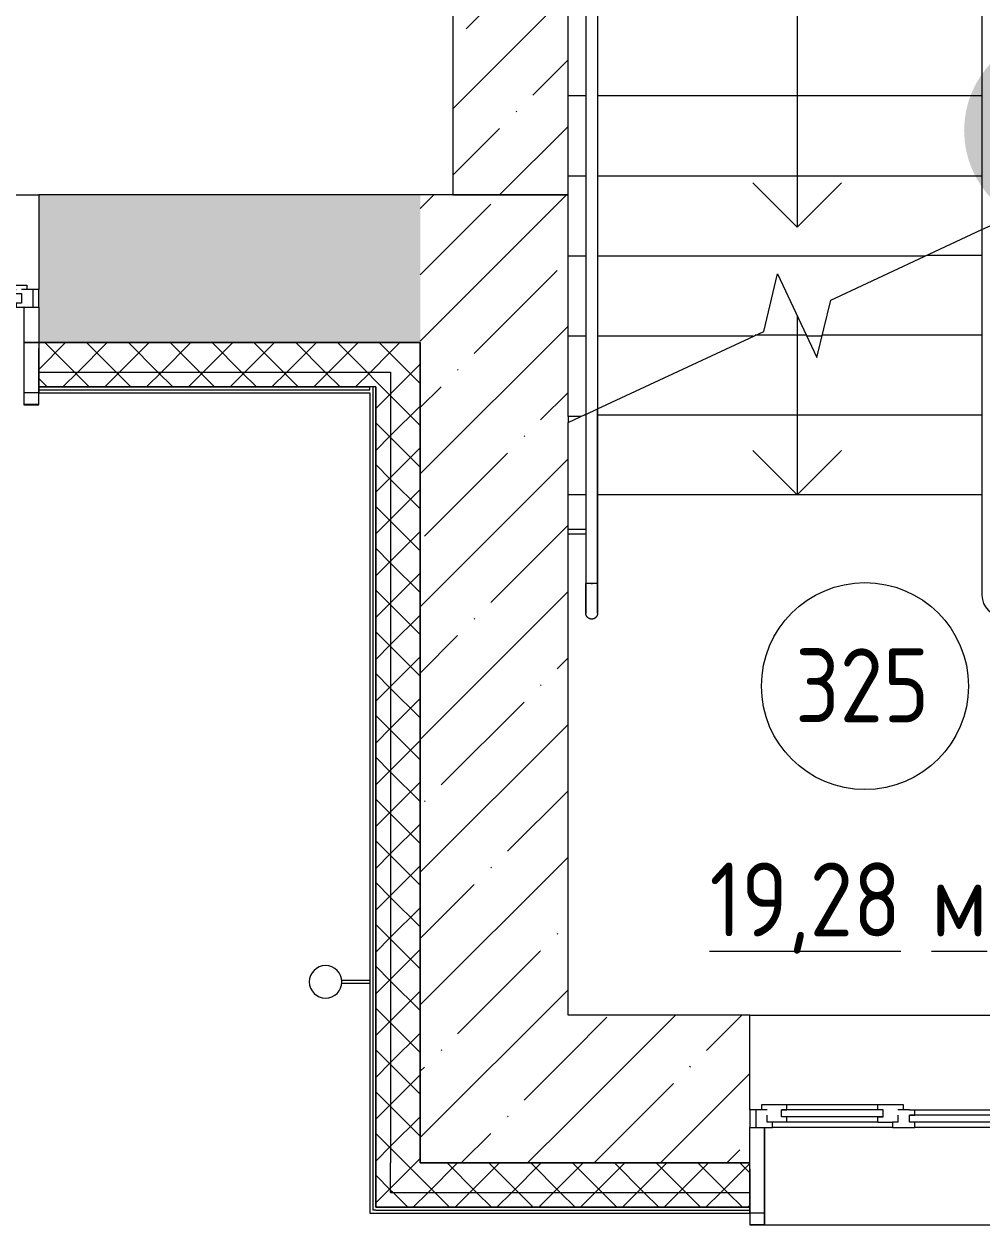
# Model space of a CAD drawing. Header units: millimetres. Extents: x -515342 to 330399, y -224905 to 507333.
# Drawn here: x -291080 to -287840, y 257760 to 261823 of the extents above; entities that cross this region are included whole.
import ezdxf

# ---------------------------------------------------------------- set-up
doc = ezdxf.new("R2010")
doc.units = ezdxf.units.MM
doc.layers.get('0').update_dxf_attribs({"lineweight": 0})
for name, color, linetype, lineweight in [('_ Окна', 7, 'Continuous', 0), ('Витраж', 7, 'Continuous', 0), ('Лестницы', 7, 'Continuous', 0), ('Марки помещений', 7, 'Continuous', 0), ('Обобщенные модели', 7, 'Continuous', 0), ('Ограждение', 7, 'Continuous', 0), ('Окна', 7, 'Continuous', 0), ('Стены внутренние', 7, 'Continuous', 0), ('Стены наружные', 7, 'Continuous', 0), ('Стены несущие', 7, 'Continuous', 0), ('Стены отделка', 7, 'Continuous', 0), ('Стены штриховка', 7, 'Continuous', 0), ('Стрелки вверх', 7, 'Continuous', 0), ('экспертиза ДУ', 1, 'Continuous', 0)]:
    doc.layers.add(name, color=color, linetype=linetype, lineweight=lineweight)
doc.styles.add('GOST Common_1', font='', dxfattribs={"width": 0.9, "height": 250})
doc.styles.get('GOST Common_1').set_extended_font_data('GOST Common')
pattern_1 = [(45, (0, 0), (-224.5064, 224.5064), []), (45, (224.5, 0), (-224.5064, 224.5064), [396.875, -79.375, 3.353, -76.022])]
pattern_2 = [(45, (0, 0), (-70.71068, 70.71068), []), (135, (0, 0), (-70.71068, -70.71068), [])]

# ---------------------------------------------------------------- blocks, each defined once
blk = doc.blocks.new('ОкноРехау_3фр__ - ЛК_1570х1820-9694719-О_АР_П_3__6_750_План 3 этажа')
at = {"layer": '_ Окна'}
for p, q in [((-729, 130), (-805, 130)), ((-805, 130), (-805, 70)), ((-785, 70), (-785, 130)), ((-729, 112), (-729, 130)), ((-247, 130), (-323, 130)), ((-323, 130), (-323, 112)), ((-247, 112), (-247, 130)), ((323, 130), (247, 130)), ((247, 130), (247, 112)), ((323, 112), (323, 130)), ((729, 130), (729, 112)), ((805, 130), (729, 130)), ((785, 70), (785, 130)), ((805, 70), (805, 130)), ((-747, 88), (-747, 112)), ((-747, 112), (-729, 112)), ((-680, 112), (-729, 112)), ((-698, 94), (-698, 70)), ((-680, 94), (-698, 94)), ((-698, 94), (-354, 94)), ((-680, 112), (-680, 94)), ((-372, 112), (-372, 94)), ((-372, 112), (-323, 112)), ((-372, 94), (-354, 94)), ((-354, 94), (-354, 70)), ((-323, 112), (-305, 112)), ((-305, 112), (-305, 88)), ((-265, 88), (-265, 112)), ((-265, 112), (-247, 112)), ((-265, 88), (265, 88)), ((-265, 88), (-247, 88)), ((-247, 112), (247, 112)), ((-247, 88), (-247, 70)), ((247, 112), (265, 112)), ((247, 88), (247, 70)), ((265, 88), (247, 88)), ((265, 112), (265, 88)), ((305, 88), (305, 112)), ((305, 112), (323, 112)), ((372, 112), (323, 112)), ((354, 94), (354, 70)), ((372, 94), (354, 94)), ((354, 94), (698, 94)), ((372, 112), (372, 94)), ((680, 112), (680, 94)), ((680, 112), (729, 112)), ((680, 94), (698, 94)), ((698, 94), (698, 70)), ((729, 112), (747, 112)), ((747, 112), (747, 88)), ((-805, 70), (-747, 70)), ((-765, 52), (-765, 70)), ((-680, 52), (-765, 52)), ((-698, 70), (-680, 70)), ((-698, 70), (-354, 70)), ((-680, 70), (-680, 52)), ((-372, 70), (-372, 52)), ((-354, 70), (-372, 70)), ((-287, 52), (-372, 52)), ((-305, 70), (-265, 70)), ((-287, 70), (-287, 52)), ((-247, 70), (-265, 70)), ((265, 70), (247, 70)), ((265, 70), (305, 70)), ((287, 52), (287, 70)), ((372, 52), (287, 52)), ((354, 70), (372, 70)), ((354, 70), (698, 70)), ((372, 70), (372, 52)), ((680, 70), (680, 52)), ((698, 70), (680, 70)), ((765, 52), (680, 52)), ((747, 70), (805, 70)), ((765, 70), (765, 52))]:
    blk.add_line(p, q, dxfattribs=at)
at = {"layer": 'Окна'}
for p, q in [((-729, 130), (-323, 130)), ((-247, 130), (247, 130)), ((323, 130), (729, 130)), ((-680, 112), (-372, 112)), ((372, 112), (680, 112)), ((-372, 52), (-680, 52)), ((247, 70), (-247, 70)), ((680, 52), (372, 52))]:
    blk.add_line(p, q, dxfattribs=at)
blk = doc.blocks.new('Окно_ПВХ_3Створки_1Фрамуга-верх - АР_Окно_ОП_1820_h_х1570_3ст2фр-в-V3-О_АР_П_3__6_750_План 3 этажа')
at = {"layer": '_ Окна'}
for p, q in [((-729, 130), (-805, 130)), ((-805, 130), (-805, 70)), ((-785, 70), (-785, 130)), ((-729, 116), (-729, 130)), ((-247, 130), (-323, 130)), ((-323, 130), (-323, 116)), ((-247, 116), (-247, 130)), ((323, 130), (247, 130)), ((247, 130), (247, 116)), ((323, 116), (323, 130)), ((729, 130), (729, 116)), ((805, 130), (729, 130)), ((785, 70), (785, 130)), ((805, 70), (805, 130)), ((-747, 84), (-747, 116)), ((-747, 116), (-729, 116)), ((-305, 84), (-747, 84)), ((-323, 116), (-729, 116)), ((-323, 116), (-305, 116)), ((-305, 116), (-305, 84)), ((-265, 84), (-265, 116)), ((-265, 116), (-247, 116)), ((265, 84), (-265, 84)), ((247, 116), (-247, 116)), ((247, 116), (265, 116)), ((265, 116), (265, 84)), ((305, 84), (305, 116)), ((305, 116), (323, 116)), ((747, 84), (305, 84)), ((729, 116), (323, 116)), ((729, 116), (747, 116)), ((747, 116), (747, 84)), ((-805, 70), (-747, 70)), ((-765, 56), (-765, 70)), ((-680, 56), (-765, 56)), ((-680, 70), (-680, 56)), ((-372, 70), (-372, 56)), ((-287, 56), (-372, 56)), ((-305, 70), (-265, 70)), ((-287, 70), (-287, 56)), ((265, 70), (305, 70)), ((287, 56), (287, 70)), ((372, 56), (287, 56)), ((372, 70), (372, 56)), ((680, 70), (680, 56)), ((765, 56), (680, 56)), ((747, 70), (805, 70)), ((765, 70), (765, 56))]:
    blk.add_line(p, q, dxfattribs=at)
at = {"layer": 'Окна'}
for p, q in [((-729, 130), (-323, 130)), ((-247, 130), (247, 130)), ((323, 130), (729, 130)), ((-305, 70), (-729, 70)), ((-372, 56), (-680, 56)), ((-348.5, -4), (-348.5, 56)), ((-328.5, 56), (-328.5, -4)), ((265, 70), (-265, 70)), ((729, 70), (305, 70)), ((328.5, -4), (328.5, 56)), ((348.5, 56), (348.5, -4)), ((680, 56), (372, 56)), ((-328.5, -4), (-348.5, -4)), ((348.5, -4), (328.5, -4))]:
    blk.add_line(p, q, dxfattribs=at)
blk = doc.blocks.new('Прямоугольный импост - АР_Откос_Металлический_50х330 Белый Левый-V18-О_АР_П_3__6_750_План 3 этажа')
at = {"layer": 'Витраж', "lineweight": 18}
for p, q in [((-50, 290), (-50, -40)), ((-49, 290), (-50, 290)), ((-49, -39), (-49, 290)), ((0, 150), (-1, 150)), ((-1, 150), (-1, -39)), ((0, -40), (0, 150)), ((-50, -40), (0, -40)), ((-1, -39), (-49, -39))]:
    blk.add_line(p, q, dxfattribs=at)
blk = doc.blocks.new('Прямоугольный импост - АР_Откос_Металлический_50х330 Белый Левый-9898756-О_АР_П_3__6_750_План 3 этажа')
at = {"layer": 'Витраж'}
blk.add_line((30162.6, 2265), (31672.6, 2265), dxfattribs=at)
blk = doc.blocks.new('Прямоугольный импост - АР_Откос_Металлический_50х330 Белый Правый-V10-О_АР_П_3__6_750_План 3 этажа')
at = {"layer": 'Витраж', "lineweight": 18}
for p, q in [((-50, -40), (-50, 290)), ((-49, 290), (-49, -39)), ((-1, -39), (-1, 150)), ((-1, 150), (0, 150)), ((0, 150), (0, -40)), ((0, -40), (-50, -40)), ((-49, -39), (-1, -39))]:
    blk.add_line(p, q, dxfattribs=at)
blk = doc.blocks.new('Влж_Водосточная труба_Хомут - Хомут-V26-О_АР_П_3__6_750_План 3 этажа')
at = {"layer": 'Обобщенные модели'}
for p, q in [((85155, 317.5), (85059.8, 317.5)), ((85059.8, 307.5), (85155, 307.5)), ((85155, 317.5), (85155, 307.5))]:
    blk.add_line(p, q, dxfattribs=at)
for start, end in [(90, 270), (270, 90)]:
    blk.add_arc((85005, 312.5), 55, start, end, dxfattribs=at)
blk.add_open_spline([(85059.8, 307.5), (85059.8, 307.5), (85059.8, 307.6), (85059.8, 307.8), (85059.8, 308.2), (85059.9, 308.6), (85059.9, 309.3), (85059.9, 310), (85060, 310.8), (85060, 311.7), (85060, 312.5), (85060, 313.3), (85060, 314), (85060, 314.8), (85059.9, 315.7), (85059.9, 316.5), (85059.8, 317.3), (85059.8, 317.5), (85059.8, 317.5)], degree=3, knots=[0, 0, 0, 0, 0.055556, 0.111111, 0.166667, 0.222222, 0.277778, 0.333333, 0.388889, 0.444444, 0.513889, 0.548611, 0.583333, 0.652778, 0.722222, 0.791667, 0.861111, 1, 1, 1, 1], dxfattribs=at)
blk = doc.blocks.new('СД_Люблино_Фасады_rvt-1-О_АР_П_3__6_750_План 3 этажа')
at = {"layer": 'Стены внутренние'}
h = blk.add_hatch(dxfattribs=at)
h.set_pattern_fill('FP_1', color=256, style=0, pattern_type=2)
h.set_pattern_definition(pattern_1)
h.paths.add_polyline_path([(85325, 2475), (85325, 2975), (84034.6, 2975), (84034.6, 2475), (84354.2, 2475)])
h.paths.add_polyline_path([(82424.6, 2475), (82424.6, 2975), (80024.6, 2975), (80024.6, 2475), (82310.6, 2475)])
h.paths.add_polyline_path([(77614.6, 2475), (77614.6, 2975), (76428.8, 2975), (76428.8, 2475), (77457.1, 2475)])
h.paths.add_polyline_path([(73880.8, 2475), (74018.8, 2475), (74018.8, 2975), (71654.3, 2975), (71654.3, 2475), (73625.3, 2475)])
h.paths.add_polyline_path([(70044.3, 2475), (70044.3, 2975), (68833.2, 2975), (68833.2, 2475), (69547.1, 2475)])
h.paths.add_polyline_path([(67223.2, 2475), (67223.2, 2975), (66055, 2975), (66055, 2475), (66983.7, 2475)])
h.paths.add_polyline_path([(64445, 2475), (64445, 2975), (63279.5, 2975), (63279.5, 2475), (64429.2, 2475)])
h.paths.add_polyline_path([(61669.5, 2475), (61669.5, 2975), (59270, 2975), (59270, 2475), (61619.2, 2475)])
h.paths.add_polyline_path([(56860, 2475), (56860, 2975), (55705, 2975), (55705, 2475), (56765.7, 2475)])
h.paths.add_polyline_path([(53295, 2475), (53295, 2975), (52107.5, 2975), (52107.5, 2475), (53189.4, 2475)])
h.paths.add_polyline_path([(49697.5, 2475), (49697.5, 2975), (48505, 2975), (48505, 2475), (49613.1, 2475)])
h.paths.add_polyline_path([(46036.8, 2475), (46095, 2475), (46095, 2975), (44880, 2975), (44880, 2475), (45525.9, 2475)])
h.paths.add_polyline_path([(42470, 2475), (42470, 2975), (40100.1, 2975), (40100.1, 2475), (42460.5, 2475)])
h.paths.add_polyline_path([(38490.1, 2475), (38490.1, 2975), (37284.2, 2975), (37284.2, 2475), (38373.4, 2475)])
h.paths.add_polyline_path([(35563.4, 2475), (35674.2, 2475), (35674.2, 2975), (34486.9, 2975), (34486.9, 2475), (35308, 2475)])
h.paths.add_polyline_path([(32753.5, 2475), (32876.9, 2475), (32876.9, 2975), (31722.6, 2975), (31722.6, 2475), (32242.6, 2475)])
h.paths.add_polyline_path([(29943.5, 2475), (30112.6, 2475), (30112.6, 2975), (27685.9, 2975), (27685.9, 2475), (29688.1, 2475)])
h.paths.add_polyline_path([(25275.9, 2475), (25275.9, 2975), (24073.4, 2975), (24073.4, 2475), (25090, 2475)])
h.paths.add_polyline_path([(21663.4, 2475), (21663.4, 2975), (19290.9, 2975), (19290.9, 2475), (21513.7, 2475)])
h.paths.add_polyline_path([(17680.9, 2475), (17680.9, 2975), (16335, 2975), (16335, 2475), (17426.5, 2475)])
h = blk.add_hatch(dxfattribs=at)
h.set_pattern_fill('FP_1', color=256, style=0, pattern_type=2)
h.set_pattern_definition(pattern_1)
h.paths.add_polyline_path([(85825, -300), (85825, 2975), (85325, 2975), (85325, -300), (85376, -300)])
h = blk.add_hatch(dxfattribs=at)
h.set_pattern_fill('FP_1', color=256, style=0, pattern_type=2)
h.set_pattern_definition(pattern_1)
h.paths.add_polyline_path([(101935, -300), (101935, 200), (97625.8, 200), (97625.8, -300), (99681.2, -300)])
h.paths.add_polyline_path([(95594, -300), (96015.8, -300), (96015.8, 200), (94822.5, 200), (94822.5, -300), (95083.1, -300)])
h.paths.add_polyline_path([(93212.5, -300), (93212.5, 200), (92023.2, 200), (92023.2, -300), (93039.5, -300)])
h.paths.add_polyline_path([(90413.2, -300), (90413.2, 200), (88050, 200), (88050, -300), (89974.1, -300)])
h.paths.add_polyline_path([(86397.8, -300), (86440, -300), (86440, 200), (85825, 200), (85825, -300)])
at = {"layer": 'Стены наружные'}
h = blk.add_hatch(dxfattribs=at)
h.set_pattern_fill('FP_5', color=256, style=0, pattern_type=2)
h.set_pattern_definition(pattern_2)
h.paths.add_polyline_path([(85225, 2374.9), (85225, 2474.9), (84034.6, 2474.9), (84034.6, 2374.9), (85175, 2374.9)])
h.paths.add_polyline_path([(82310.6, 2374.9), (82424.6, 2374.9), (82424.6, 2474.9), (80024.6, 2474.9), (80024.6, 2374.9), (81288.8, 2374.9)])
h = blk.add_hatch(dxfattribs=at)
h.set_pattern_fill('FP_5', color=256, style=0, pattern_type=2)
h.set_pattern_definition(pattern_2)
h.paths.add_polyline_path([(85225, -300), (85325, -300), (85325, 2474.9), (85225, 2474.9), (85225, 151.6)])
h = blk.add_hatch(dxfattribs=at)
h.set_pattern_fill('FP_5', color=256, style=0, pattern_type=2)
h.set_pattern_definition(pattern_2)
h.paths.add_polyline_path([(85165, 2324.9), (85175, 2324.9), (85175, 2374.9), (84034.6, 2374.9), (84034.6, 2324.9), (85155, 2324.9)])
h.paths.add_polyline_path([(82310.6, 2324.9), (82424.6, 2324.9), (82424.6, 2374.9), (80024.6, 2374.9), (80024.6, 2324.9), (81288.8, 2324.9)])
h = blk.add_hatch(dxfattribs=at)
h.set_pattern_fill('FP_5', color=256, style=0, pattern_type=2)
h.set_pattern_definition(pattern_2)
h.paths.add_polyline_path([(85225, -400), (85225, 2374.9), (85175, 2374.9), (85175, -400)])
h = blk.add_hatch(dxfattribs=at)
h.set_pattern_fill('FP_5', color=256, style=0, pattern_type=2)
h.set_pattern_definition(pattern_2)
h.paths.add_polyline_path([(101935, -400), (101935, -300), (97625.8, -300), (97625.8, -400), (99681.2, -400)])
h.paths.add_polyline_path([(96015.8, -400), (96015.8, -300), (94822.5, -300), (94822.5, -400), (95594, -400)])
h.paths.add_polyline_path([(93039.5, -400), (93212.5, -400), (93212.5, -300), (92023.2, -300), (92023.2, -400), (92528.6, -400)])
h.paths.add_polyline_path([(90413.2, -400), (90413.2, -300), (88050, -300), (88050, -400), (89974.1, -400)])
h.paths.add_polyline_path([(86440, -400), (86440, -300), (85225, -300), (85225, -400), (86397.8, -400)])
h = blk.add_hatch(dxfattribs=at)
h.set_pattern_fill('FP_5', color=256, style=0, pattern_type=2)
h.set_pattern_definition(pattern_2)
h.paths.add_polyline_path([(102035, -450), (102035, -400), (97625.8, -400), (97625.8, -450), (101935, -450)])
h.paths.add_polyline_path([(96015.8, -450), (96015.8, -400), (94822.5, -400), (94822.5, -450), (95594, -450)])
h.paths.add_polyline_path([(93039.5, -450), (93212.5, -450), (93212.5, -400), (92023.2, -400), (92023.2, -450), (92528.6, -450)])
h.paths.add_polyline_path([(90413.2, -450), (90413.2, -400), (88050, -400), (88050, -450), (89974.1, -450)])
h.paths.add_polyline_path([(86440, -450), (86440, -400), (85175, -400), (85175, -450), (86397.8, -450)])
at = {"layer": 'Стены внутренние'}
for p, q in [((82424.6, 2975), (84034.6, 2975)), ((84034.6, 2475), (83985.6, 2475)), ((84033.8, 2304.9), (83985.5, 2304.9)), ((86440, 200), (88050, 200)), ((86489.1, -470), (86440.8, -470))]:
    blk.add_line(p, q, dxfattribs=at)
at = {"layer": 'Стены наружные'}
blk.add_line((83985.6, 2474.9), (84034.6, 2474.9), dxfattribs=at)
at = {"layer": 'Стены несущие'}
for p, q in [((85325, 2975), (84034.6, 2975)), ((84034.6, 2975), (84034.6, 2655)), ((85825, 2975), (85325, 2975)), ((85825, 2225.5), (85825, 2975)), ((84034.6, 2595), (84034.6, 2475)), ((84034.6, 2475), (85325, 2475)), ((85325, 2475), (85325, -300)), ((85825, 200), (85825, 2204.5)), ((86440, 200), (85825, 200)), ((86440, -120), (86440, 200)), ((86440, -300), (86440, -180)), ((85325, -300), (85825, -300)), ((85825, -300), (86440, -300)), ((86440, -300), (85825, -300))]:
    blk.add_line(p, q, dxfattribs=at)
at = {"layer": 'Стены отделка', "lineweight": 9}
for p, q in [((85175, 2474.9), (84034.6, 2474.9)), ((84034.6, 2474.9), (84034.6, 2374.9)), ((85225, 2474.9), (85175, 2474.9)), ((85325, 2474.9), (85225, 2474.9)), ((85325, -300), (85325, 2474.9)), ((84034.6, 2374.9), (84034.6, 2324.9)), ((84034.6, 2324.9), (84034.6, 2314.9)), ((84034.6, 2314.9), (84034.6, 2304.9)), ((84034.6, 2304.9), (85155, 2304.9)), ((85155, 2304.9), (85155, 317.3)), ((85155, 307.7), (85155, -470)), ((85175, -300), (85175, -400)), ((85175, -450), (85175, -300)), ((85825, -300), (85325, -300)), ((86440, -400), (86440, -300)), ((85175, -400), (85175, -450)), ((86440, -450), (86440, -400)), ((85155, -470), (85165, -470)), ((85165, -470), (85175, -470)), ((85175, -470), (86440, -470)), ((86440, -460), (86440, -450)), ((86440, -470), (86440, -460))]:
    blk.add_line(p, q, dxfattribs=at)
at = {"layer": 'Стены штриховка'}
for p, q in [((84034.6, 2374.9), (85175, 2374.9)), ((85175, 2374.9), (85225, 2374.9)), ((85225, 2374.9), (85225, -300)), ((84034.6, 2324.9), (85155, 2324.9)), ((85155, 2324.9), (84034.6, 2324.9)), ((85165, 2324.9), (85155, 2324.9)), ((85155, 2314.9), (85155, 2324.9)), ((85175, 2324.9), (85165, 2324.9)), ((85165, 2324.9), (85165, -460)), ((85175, 2324.9), (85175, -300)), ((85175, -300), (85175, 2324.9)), ((84034.6, 2314.9), (85155, 2314.9)), ((85225, -400), (85225, -300)), ((85225, -400), (86440, -400)), ((85175, -460), (85165, -460)), ((85175, -450), (86440, -450)), ((86440, -450), (85175, -450)), ((85175, -460), (86440, -460))]:
    blk.add_line(p, q, dxfattribs=at)
at = {"layer": 'Витраж', "lineweight": 9}
for name, p in [('Прямоугольный импост - АР_Откос_Металлический_50х330 Белый Левый-V18-О_АР_П_3__6_750_План 3 этажа', (84034.6, 2304.9)), ('Прямоугольный импост - АР_Откос_Металлический_50х330 Белый Левый-9898756-О_АР_П_3__6_750_План 3 этажа', (56327.4, -2775))]:
    blk.add_blockref(name, p, dxfattribs=at)
at = {"layer": 'Витраж', "lineweight": 9, "extrusion": (0, 0, -1)}
blk.add_blockref('Прямоугольный импост - АР_Откос_Металлический_50х330 Белый Правый-V10-О_АР_П_3__6_750_План 3 этажа', (-86440, -470), dxfattribs=at)
at = {"layer": 'Обобщенные модели', "lineweight": 9}
blk.add_blockref('Влж_Водосточная труба_Хомут - Хомут-V26-О_АР_П_3__6_750_План 3 этажа', (0, 0), dxfattribs=at)
at = {"layer": 'Окна', "lineweight": 9, "rotation": 180}
for name, p in [('Окно_ПВХ_3Створки_1Фрамуга-верх - АР_Окно_ОП_1820_h_х1570_3ст2фр-в-V3-О_АР_П_3__6_750_План 3 этажа', (83229.6, 2725)), ('ОкноРехау_3фр__ - ЛК_1570х1820-9694719-О_АР_П_3__6_750_План 3 этажа', (87245, -50))]:
    blk.add_blockref(name, p, dxfattribs=at)
blk = doc.blocks.new('Тип перил - Перила_Внутренний_-V80-О_АР_П_3__6_750_План 3 этажа')
at = {"layer": 'Ограждение'}
for p, q in [((87505.1, 4969.7), (87295, 4969.7)), ((87505.1, 4929.7), (87505.1, 4969.7)), ((87505.1, 4929.7), (87295, 4929.7)), ((87225, 4899.7), (87225, 4831.3)), ((87265, 4899.7), (87265, 4831.3)), ((87225, 4831.3), (87225, 4809.2)), ((87225, 4809.2), (87225, 2857.3)), ((87265, 4831.3), (87265, 4809.2)), ((87265, 4809.2), (87265, 2875.9)), ((87225, 2857.3), (87265, 2875.9))]:
    blk.add_line(p, q, dxfattribs=at)
for radius in [70, 30]:
    blk.add_arc((87295, 4899.7), radius, 90, 180, dxfattribs=at)
blk = doc.blocks.new('Тип перил - Перила_Внутренний_-V84-О_АР_П_3__6_750_План 3 этажа')
at = {"layer": 'Ограждение'}
for p, q in [((85925, 5235.5), (85885, 5235.5)), ((85885, 5235.5), (85885, 4947.1)), ((85925, 5235.5), (85925, 4947.1)), ((85885, 4947.1), (85885, 4925)), ((85885, 4925), (85885, 2232.4)), ((85925, 4947.1), (85925, 4925)), ((85925, 4925), (85925, 2251.1)), ((85885, 2232.4), (85925, 2251.1))]:
    blk.add_line(p, q, dxfattribs=at)
blk = doc.blocks.new('Тип перил - Перила_Внутренний_-V87-О_АР_П_3__6_750_План 3 этажа')
at = {"layer": 'Ограждение'}
for p, q in [((87225, 2857.3), (87225, 1970.6)), ((87265, 2875.9), (87265, 1970.6)), ((87225, 1970.6), (87225, 1947.4)), ((87265, 1970.6), (87265, 1947.4)), ((87225, 1947.4), (87225, 1619.9)), ((87265, 1947.4), (87265, 1619.9)), ((87595, 1619.9), (87595, 1710.3)), ((87635, 1619.9), (87635, 1710.3)), ((87295, 1589.9), (87565, 1589.9)), ((87295, 1549.9), (87565, 1549.9))]:
    blk.add_line(p, q, dxfattribs=at)
for centre, radius, start, end in [((87295, 1619.9), 70, 180, 270), ((87295, 1619.9), 30, 180, 270), ((87565, 1619.9), 70, 270, 360), ((87565, 1619.9), 30, 270, 360)]:
    blk.add_arc(centre, radius, start, end, dxfattribs=at)
blk = doc.blocks.new('Тип перил - Перила_Внутренний_-10018787-О_АР_П_3__6_750_План 3 этажа')
at = {"layer": 'Ограждение'}
for p, q in [((85925, 1961.3), (85925, 2251.1)), ((85885, 2232.4), (85885, 1961.3)), ((85885, 1947.4), (85885, 1659.7)), ((85925, 1659.7), (85925, 1947.4)), ((85907.3, 1659.7), (85902.7, 1659.7))]:
    blk.add_line(p, q, dxfattribs=at)
at = {"layer": 'Ограждение', "flags": 128}
for points in [[(85885, 1961.3), (85885, 1960.2), (85885, 1959.1), (85885, 1958), (85885, 1956.9), (85885, 1955.7), (85885, 1954.6), (85885, 1953.4), (85885, 1952.2), (85885, 1951), (85885, 1949.8), (85885, 1948.6), (85885, 1947.4), (85885, 1947.4)], [(85925, 1947.4), (85925, 1948.6), (85925, 1949.8), (85925, 1951), (85925, 1952.2), (85925, 1953.3), (85925, 1954.5), (85925, 1955.7), (85925, 1956.8), (85925, 1958), (85925, 1959.1), (85925, 1960.2), (85925, 1961.2), (85925, 1961.3)]]:
    blk.add_lwpolyline(points, dxfattribs=at)
blk = doc.blocks.new('Тип перил - АР_Ограждение_Ограничение_Дуга D40_расстояние между поручнями 200-140673-О_АР_П_3__6_750_План 3 этажа')
at = {"layer": 'Ограждение'}
for p, q in [((0, 0), (0, 2.3)), ((0, -2.3), (0, 0))]:
    blk.add_line(p, q, dxfattribs=at)
at = {"layer": 'Ограждение', "flags": 128}
for points in [[(0, 20), (4, 20), (8, 20), (12, 20), (15.9, 20), (19.9, 20), (23.8, 20), (27.6, 20), (31.5, 20), (35.2, 20), (38.9, 20), (42.6, 20), (46.2, 20), (49.7, 20), (53.1, 20), (56.5, 20), (59.7, 20), (62.9, 20), (65.9, 20), (68.9, 20), (71.7, 20), (74.5, 20), (77.1, 20), (79.6, 20), (81.9, 20), (84.1, 20), (86.2, 20), (88.2, 20), (90, 20), (91.7, 20), (93.2, 20), (94.6, 20), (95.8, 20), (96.9, 20), (97.8, 20), (98.5, 20), (99.1, 20), (99.6, 20), (99.9, 20), (100, 20), (100, 20)], [(100, 20), (99.9, 20), (99.7, 20), (99.3, 20), (98.7, 20), (98, 20), (97.1, 20), (96.1, 20), (94.9, 20), (93.6, 20), (92.1, 20), (90.5, 20), (88.7, 20), (86.8, 20), (84.7, 20), (82.5, 20), (80.2, 20), (77.8, 20), (75.2, 20), (72.5, 20), (69.7, 20), (66.7, 20), (63.7, 20), (60.6, 20), (57.4, 20), (54, 20), (50.6, 20), (47.1, 20), (43.6, 20), (39.9, 20), (36.2, 20), (32.5, 20), (28.7, 20), (24.8, 20), (20.9, 20), (17, 20), (13, 20), (9.1, 20), (5.1, 20), (1.1, 20), (0, 20)], [(100, 20), (100.8, 20), (101.6, 19.9), (102.4, 19.9), (103.2, 19.7), (104, 19.6), (104.8, 19.4), (105.5, 19.2), (106.3, 19), (107, 18.7), (107.8, 18.4), (108.5, 18.1), (109.2, 17.7), (109.9, 17.4), (110.6, 16.9), (111.3, 16.5), (111.9, 16), (112.6, 15.6), (113.2, 15), (113.8, 14.5), (114.3, 13.9), (114.9, 13.3), (115.4, 12.7), (115.9, 12.1), (116.4, 11.5), (116.8, 10.8), (117.2, 10.1), (117.6, 9.4), (118, 8.7), (118.3, 8), (118.6, 7.2), (118.9, 6.5), (119.2, 5.7), (119.4, 5), (119.6, 4.2), (119.7, 3.4), (119.8, 2.6), (119.9, 1.8), (120, 1), (120, 0.2), (120, 0)], [(0, -20), (4, -20), (8, -20), (12, -20), (15.9, -20), (19.9, -20), (23.8, -20), (27.6, -20), (31.5, -20), (35.2, -20), (38.9, -20), (42.6, -20), (46.2, -20), (49.7, -20), (53.1, -20), (56.5, -20), (59.7, -20), (62.9, -20), (65.9, -20), (68.9, -20), (71.7, -20), (74.5, -20), (77.1, -20), (79.6, -20), (81.9, -20), (84.1, -20), (86.2, -20), (88.2, -20), (90, -20), (91.7, -20), (93.2, -20), (94.6, -20), (95.8, -20), (96.9, -20), (97.8, -20), (98.5, -20), (99.1, -20), (99.6, -20), (99.9, -20), (100, -20), (100, -20)], [(100, -20), (99.9, -20), (99.7, -20), (99.3, -20), (98.7, -20), (98, -20), (97.1, -20), (96.1, -20), (94.9, -20), (93.6, -20), (92.1, -20), (90.5, -20), (88.7, -20), (86.8, -20), (84.7, -20), (82.5, -20), (80.2, -20), (77.8, -20), (75.2, -20), (72.5, -20), (69.7, -20), (66.7, -20), (63.7, -20), (60.6, -20), (57.4, -20), (54, -20), (50.6, -20), (47.1, -20), (43.6, -20), (39.9, -20), (36.2, -20), (32.5, -20), (28.7, -20), (24.8, -20), (20.9, -20), (17, -20), (13, -20), (9.1, -20), (5.1, -20), (1.1, -20), (0, -20)], [(120, 0), (120, -0.8), (119.9, -1.6), (119.9, -2.4), (119.7, -3.2), (119.6, -4), (119.4, -4.8), (119.2, -5.5), (119, -6.3), (118.7, -7), (118.4, -7.8), (118.1, -8.5), (117.7, -9.2), (117.4, -9.9), (116.9, -10.6), (116.5, -11.3), (116, -11.9), (115.6, -12.6), (115, -13.2), (114.5, -13.8), (113.9, -14.3), (113.3, -14.9), (112.7, -15.4), (112.1, -15.9), (111.5, -16.4), (110.8, -16.8), (110.1, -17.2), (109.4, -17.6), (108.7, -18), (108, -18.3), (107.2, -18.6), (106.5, -18.9), (105.7, -19.2), (105, -19.4), (104.2, -19.6), (103.4, -19.7), (102.6, -19.8), (101.8, -19.9), (101, -20), (100.2, -20), (100, -20)]]:
    blk.add_lwpolyline(points, dxfattribs=at)
blk = doc.blocks.new('Тип перил - Перила_Внутренний_-V88-О_АР_П_3__6_750_План 3 этажа')
at = {"layer": 'Ограждение'}
for p, q in [((85925, 2251.1), (85925, 1970.6)), ((85885, 2232.4), (85885, 1970.6)), ((85885, 1970.6), (85885, 1947.4)), ((85925, 1970.6), (85925, 1947.4)), ((85885, 1947.4), (85885, 1659.7)), ((85925, 1947.4), (85925, 1659.7)), ((85925, 1659.7), (85885, 1659.7))]:
    blk.add_line(p, q, dxfattribs=at)
blk = doc.blocks.new('Элемент ограждения_Опора Г-образная - АР_Ограждение_Опора_D15 высота60 консоль80-V89-О_АР_П_3__6_750_План 3 этажа')
at = {"layer": 'Ограждение'}
for p, q in [((-7.5, 80), (-7.5, 20)), ((-7.5, 80), (-6.5, 80)), ((6.5, 80), (7.5, 80)), ((7.5, 20), (7.5, 80))]:
    blk.add_line(p, q, dxfattribs=at)
blk = doc.blocks.new('ASVP_Марка_Помещение_ДваЗначения - Номер Площадь-685795-О_АР_П_3__6_750_План 3 этажа')
at = {"layer": 'Марки помещений'}
blk.add_circle((0, 0), 3.5, dxfattribs=at)

msp = doc.modelspace()

# ---------------------------------------------------------------- hatches: boundary and pattern name
at = {"layer": 'Стены внутренние'}
h = msp.add_hatch(dxfattribs=at)
h.set_pattern_fill('FP_1', color=256, style=0, pattern_type=2)
h.set_pattern_definition([(45, (-375064.64, 258270.4), (-224.5064, 224.5064), []), (45, (-374840.13, 258270.4), (-224.5064, 224.5064), [396.875, -79.375, 3.353, -76.022])])
h.paths.add_polyline_path([(-289239.6354, 261245.3538), (-289239.6354, 264475.4137), (-289629.6354, 264475.4137), (-289629.6354, 261245.3538)])
h.paths.add_polyline_path([(-289414.9036, 262217.5088), (-289449.6333, 262217.5088), (-289482.2685, 262229.387), (-289508.8729, 262251.7108), (-289526.2377, 262281.7876), (-289532.2685, 262315.9896), (-289526.2377, 262350.1916), (-289508.8729, 262380.2683), (-289482.2685, 262402.5921), (-289449.6333, 262414.4703), (-289414.9036, 262414.4703), (-289382.2685, 262402.5921), (-289355.664, 262380.2683), (-289338.2992, 262350.1916), (-289332.2685, 262315.9896), (-289338.2992, 262281.7876), (-289355.664, 262251.7108), (-289382.2685, 262229.387)])
h.paths.add_polyline_path([(-289433.1725, 263039.5443), (-289452.0002, 263039.5443), (-289484.6354, 263051.4226), (-289511.2398, 263073.7463), (-289528.6046, 263103.8231), (-289534.6354, 263138.0251), (-289528.6046, 263172.2271), (-289511.2398, 263202.3039), (-289484.6354, 263224.6276), (-289452.0002, 263236.5059), (-289417.2706, 263236.5059), (-289384.6354, 263224.6276), (-289358.0309, 263202.3039), (-289340.6661, 263172.2271), (-289334.6354, 263138.0251), (-289340.6661, 263103.8231), (-289358.0309, 263073.7463), (-289384.6354, 263051.4226), (-289417.2706, 263039.5443)])
h.paths.add_polyline_path([(-289452.0002, 263436.933), (-289484.6354, 263448.8112), (-289511.2398, 263471.135), (-289528.6046, 263501.2117), (-289534.6354, 263535.4137), (-289528.6046, 263569.6158), (-289511.2398, 263599.6925), (-289484.6354, 263622.0163), (-289452.0002, 263633.8945), (-289417.2706, 263633.8945), (-289384.6354, 263622.0163), (-289358.0309, 263599.6925), (-289340.6661, 263569.6158), (-289334.6354, 263535.4137), (-289340.6661, 263501.2117), (-289358.0309, 263471.135), (-289384.6354, 263448.8112), (-289417.2706, 263436.933), (-289433.1725, 263436.933)])
h.paths.add_polyline_path([(-289452.0002, 263836.933), (-289484.6354, 263848.8112), (-289511.2398, 263871.135), (-289528.6046, 263901.2117), (-289534.6354, 263935.4137), (-289528.6046, 263969.6158), (-289511.2398, 263999.6925), (-289484.6354, 264022.0163), (-289452.0002, 264033.8945), (-289417.2706, 264033.8945), (-289384.6354, 264022.0163), (-289358.0309, 263999.6925), (-289340.6661, 263969.6158), (-289334.6354, 263935.4137), (-289340.6661, 263901.2117), (-289358.0309, 263871.135), (-289384.6354, 263848.8112), (-289417.2706, 263836.933)])
h.paths.add_polyline_path([(-289417.2706, 264163.7621), (-289452.0002, 264163.7621), (-289484.6354, 264175.6403), (-289511.2398, 264197.9641), (-289528.6046, 264228.0408), (-289534.6354, 264262.2428), (-289528.6046, 264296.4448), (-289511.2398, 264326.5216), (-289484.6354, 264348.8454), (-289452.0002, 264360.7236), (-289417.2706, 264360.7236), (-289384.6354, 264348.8454), (-289358.0309, 264326.5216), (-289340.6661, 264296.4448), (-289334.6354, 264262.2428), (-289340.6661, 264228.0408), (-289358.0309, 264197.9641), (-289384.6354, 264175.6403)])
at = {"layer": 'экспертиза ДУ', "lineweight": 0}
h = msp.add_hatch(color=5, dxfattribs=at)
edge = h.paths.add_edge_path()
edge.add_arc((-287567.4416, 261462.9639), 332.544, 0, 360)

# ---------------------------------------------------------------- linework, layer by layer
at = {"layer": 'Лестницы'}
for p, q in [((-289179.6354, 261579.8675), (-289239.6354, 261579.8675)), ((-289179.6354, 261579.8675), (-289239.6354, 261579.8675)), ((-287839.6354, 261579.8675), (-289139.6354, 261579.8675)), ((-287839.6354, 261579.8675), (-289139.6354, 261579.8675)), ((-289179.6354, 261308.8675), (-289239.6354, 261308.8675)), ((-289179.6354, 261308.8675), (-289239.6354, 261308.8675)), ((-287839.6354, 261308.8675), (-289139.6354, 261308.8675)), ((-287839.6354, 261308.8675), (-289139.6354, 261308.8675)), ((-288351.3469, 260889.0832), (-287839.6354, 261127.6982)), ((-289179.6354, 261037.8675), (-289239.6354, 261037.8675)), ((-289179.6354, 261037.8675), (-289239.6354, 261037.8675)), ((-288032.278, 261037.8675), (-289139.6354, 261037.8675)), ((-288032.278, 261037.8675), (-289139.6354, 261037.8675)), ((-287839.6354, 261040.0919), (-288027.5078, 261040.0919)), ((-287839.6354, 261040.0919), (-288027.5078, 261040.0919)), ((-288577.9239, 260783.4287), (-288530.6695, 260977.8665)), ((-288530.6695, 260977.8665), (-288398.6013, 260694.6453)), ((-288398.6013, 260694.6453), (-288351.3469, 260889.0832)), ((-289179.6354, 260766.8675), (-289239.6354, 260766.8675)), ((-289179.6354, 260766.8675), (-289239.6354, 260766.8675)), ((-289139.6354, 260521.4983), (-288577.9239, 260783.4287)), ((-288613.4394, 260766.8675), (-289139.6354, 260766.8675)), ((-288613.4394, 260766.8675), (-289139.6354, 260766.8675)), ((-288433.7826, 260770.0919), (-288606.5247, 260770.0919)), ((-288433.7826, 260770.0919), (-288606.5247, 260770.0919)), ((-288381.0491, 260766.8675), (-288432.279, 260766.8675)), ((-288381.0491, 260766.8675), (-288432.279, 260766.8675)), ((-287839.6354, 260770.0919), (-288380.2655, 260770.0919)), ((-287839.6354, 260770.0919), (-288380.2655, 260770.0919)), ((-289239.6354, 260474.8675), (-289179.6354, 260502.846)), ((-289239.6354, 260495.8675), (-289239.6354, 260474.8675)), ((-289194.6007, 260495.8675), (-289239.6354, 260495.8675)), ((-289194.6007, 260495.8675), (-289239.6354, 260495.8675)), ((-289179.6224, 260500.0919), (-289185.5415, 260500.0919)), ((-289179.6224, 260500.0919), (-289185.5415, 260500.0919)), ((-287839.6354, 260500.0919), (-289139.6224, 260500.0919)), ((-287839.6354, 260500.0919), (-289139.6224, 260500.0919)), ((-289179.2402, 260230.0919), (-289239.6224, 260230.0919)), ((-289179.2402, 260230.0919), (-289239.6224, 260230.0919)), ((-287839.2532, 260230.0919), (-289140.0045, 260230.0919)), ((-287839.2532, 260230.0919), (-289140.0045, 260230.0919))]:
    msp.add_line(p, q, dxfattribs=at)
at = {"layer": 'Стены несущие'}
for p, q in [((-289629.6354, 264475.4137), (-289629.6354, 261245.3538)), ((-289239.6354, 261245.3538), (-289239.6354, 264475.4137)), ((-289629.6354, 261245.3538), (-289239.6354, 261245.3538))]:
    msp.add_line(p, q, dxfattribs=at)
at = {"layer": 'Стрелки вверх'}
for p, q in [((-288464.6354, 261850.8675), (-288464.6354, 261579.8675)), ((-288464.6354, 261579.8675), (-288464.6354, 261308.8675)), ((-288464.6354, 261136.2559), (-288614.6354, 261286.2559)), ((-288464.6354, 261308.8675), (-288464.6354, 261136.2559)), ((-288464.6354, 261136.2559), (-288314.6354, 261286.2559)), ((-288464.6224, 260836.2281), (-288464.6224, 260770.0919)), ((-288464.6224, 260770.0919), (-288464.6224, 260500.0919)), ((-288464.6224, 260500.0919), (-288464.6224, 260230.0919)), ((-288464.6224, 260230.0919), (-288614.6224, 260380.0919)), ((-288464.6224, 260230.0919), (-288314.6224, 260380.0919))]:
    msp.add_line(p, q, dxfattribs=at)

# ---------------------------------------------------------------- block references
msp.add_blockref('СД_Люблино_Фасады_rvt-1-О_АР_П_3__6_750_План 3 этажа', (-375064.6354, 258270.4137))
at = {"layer": 'Марки помещений', "xscale": 99.99999999999993, "yscale": 99.99999999999993, "zscale": 99.99999999999993}
msp.add_blockref('ASVP_Марка_Помещение_ДваЗначения - Номер Площадь-685795-О_АР_П_3__6_750_План 3 этажа', (-288235.4051, 259583.3641), dxfattribs=at)
at = {"layer": 'Ограждение'}
for name in ['Тип перил - Перила_Внутренний_-V84-О_АР_П_3__6_750_План 3 этажа', 'Тип перил - Перила_Внутренний_-V80-О_АР_П_3__6_750_План 3 этажа', 'Тип перил - Перила_Внутренний_-V87-О_АР_П_3__6_750_План 3 этажа', 'Тип перил - Перила_Внутренний_-10018787-О_АР_П_3__6_750_План 3 этажа', 'Тип перил - Перила_Внутренний_-V88-О_АР_П_3__6_750_План 3 этажа']:
    msp.add_blockref(name, (-375064.6354, 258270.4137), dxfattribs=at)
for name, p, rotation in [('Элемент ограждения_Опора Г-образная - АР_Ограждение_Опора_D15 высота60 консоль80-V89-О_АР_П_3__6_750_План 3 этажа', (-289159.6224, 260105.5497), 90), ('Тип перил - АР_Ограждение_Ограничение_Дуга D40_расстояние между поручнями 200-140673-О_АР_П_3__6_750_План 3 этажа', (-289159.6224, 259930.0919), 270)]:
    msp.add_blockref(name, p, dxfattribs=dict(at, rotation=rotation))

# ---------------------------------------------------------------- texts
at = {"layer": 'Марки помещений', "char_height": 250, "attachment_point": 1, "style": 'GOST Common_1'}
for s, insert, width in [('325', (-288471.6623, 259711.0891), 584.430187), ('\\L19,28 ', (-288760.9985, 258986.5587), 909.113625), ('\\L\\fGOST Common|b0|i0|c204|p34|;\\W.9;\\Lм', (-288010.9048, 258986.5587), 216.455625)]:
    msp.add_mtext(s, dxfattribs=dict(at, insert=insert, width=width))

doc.saveas('drawing.dxf')
